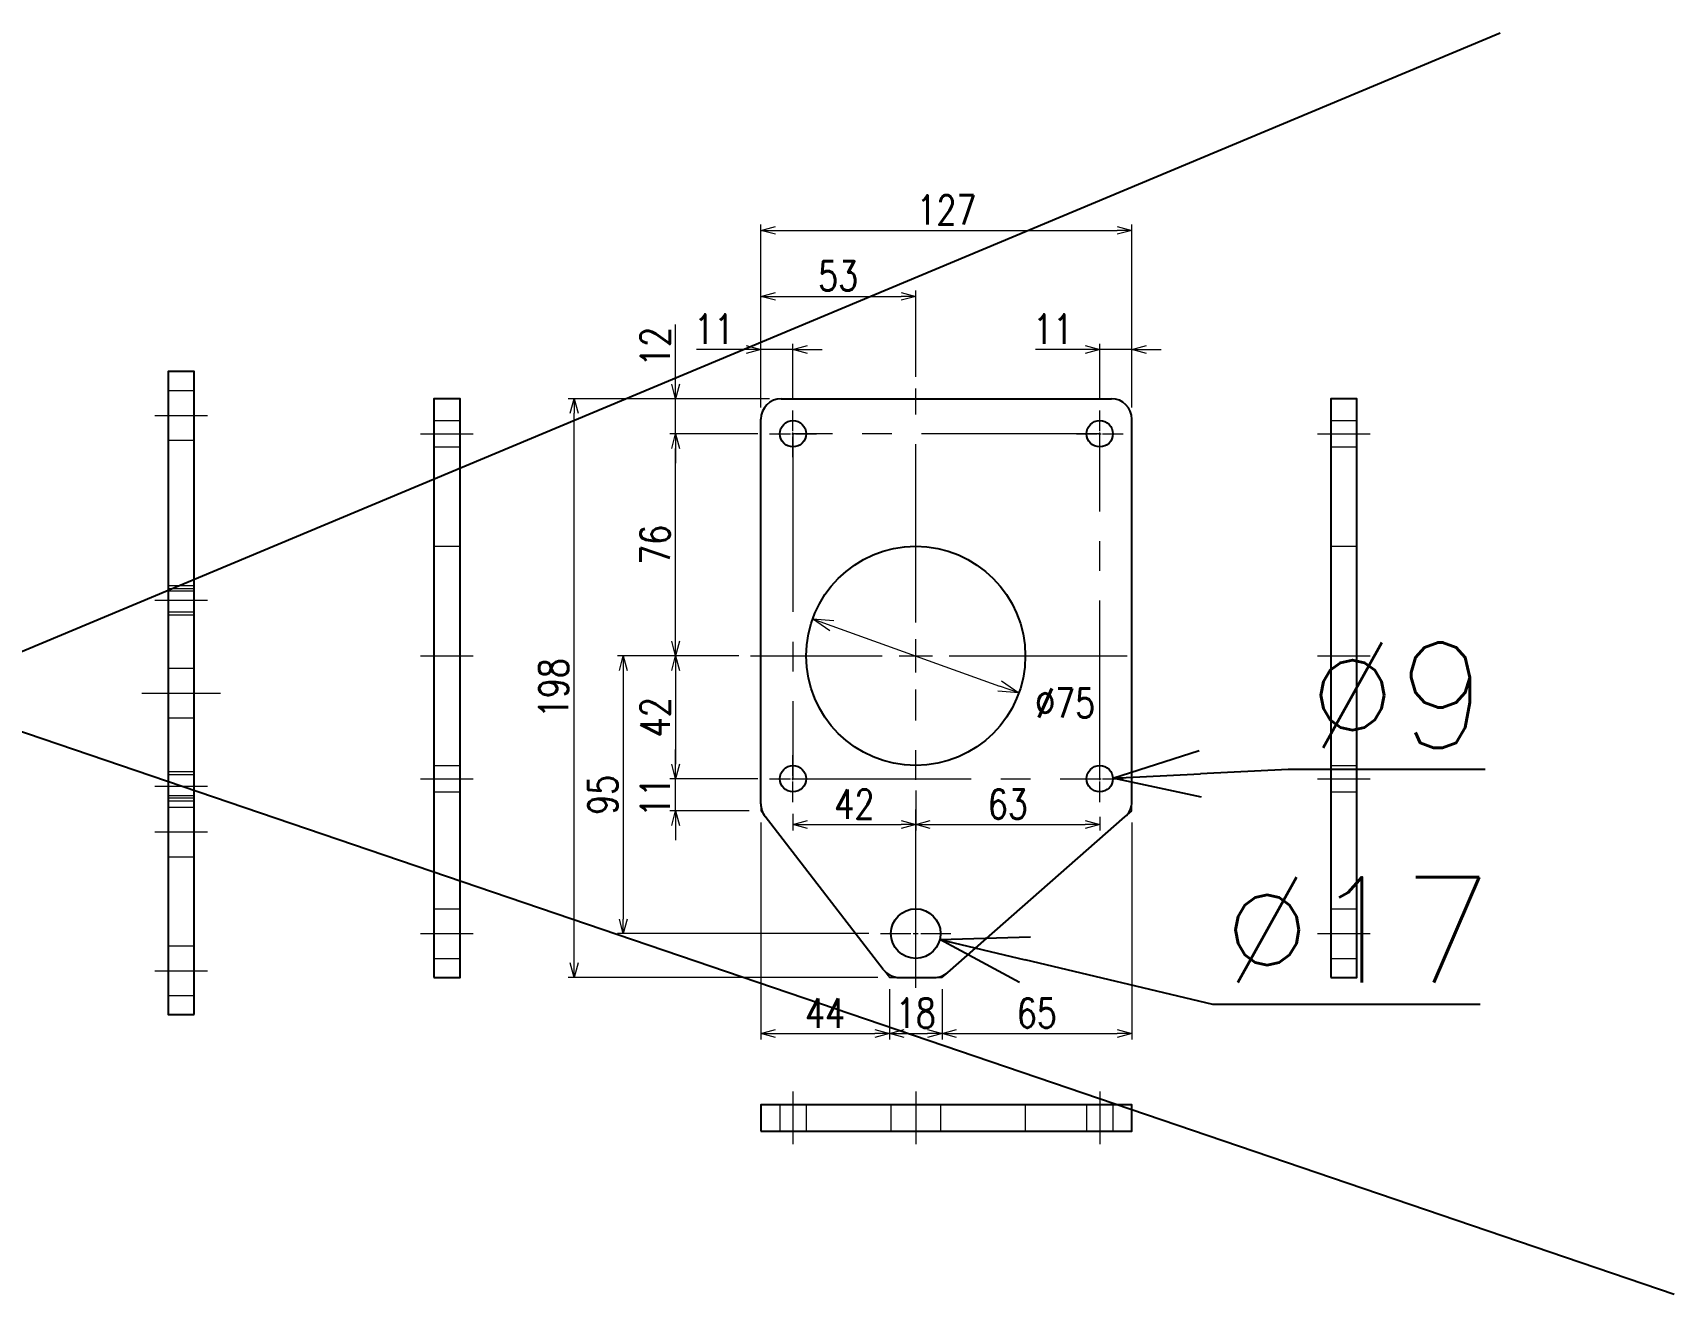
# Model space of a CAD drawing. Header units: millimetres. Extents: x 0 to 49006, y -7876 to 6995.
# Drawn here: x 15123 to 15685, y 5647 to 6078 of the extents above; entities that cross this region are included whole.
import ezdxf

# ---------------------------------------------------------------- set-up
doc = ezdxf.new("R2010")
doc.units = ezdxf.units.MM
doc.header["$LTSCALE"] = 3.2
doc.header["$PDMODE"] = 99
doc.header["$PDSIZE"] = 1
doc.linetypes.add('CENTER2', pattern=[28.575, 19.05, -3.175, 3.175, -3.175])
doc.linetypes.add('HIDDEN2', pattern=[4.7625, 3.175, -1.5875])
for name, color, linetype, lineweight in [('03_かくれ線', 6, 'HIDDEN2', 13), ('04_中心線', 1, 'CENTER2', 9), ('07_寸法線', 3, 'Continuous', 9)]:
    doc.layers.add(name, color=color, linetype=linetype, lineweight=lineweight)
doc.layers.add('10_補助線', color=8, linetype='Continuous', lineweight=13, plot=False)
doc.styles.add('KSS_TXT', font='txt.shx', dxfattribs={"bigfont": 'extfont2.shx'})
doc.styles.add('寸法用', font='simplex.shx', dxfattribs={"width": 0.8, "bigfont": '@extfont2.shx'})
doc.dimstyles.new('KSS_DIM$3', dxfattribs={"dimscale": 12, "dimtxt": 3, "dimasz": 2.5, "dimexe": 1.25, "dimexo": 0.625, "dimtad": 1, "dimtih": 1, "dimtoh": 1, "dimdsep": 46, "dimtxsty": 'KSS_TXT', "dimblk": 'OPEN30', "dimcen": 0, "dimazin": 2, "dimtfac": 0.75, "dimtofl": 0, "dimtmove": 0, "dimatfit": 3, "dimldrblk": 'OPEN30', "dimfxl": 1.25, "dimtolj": 1, "dimarcsym": 0})
doc.dimstyles.new('機械製図用', dxfattribs={"dimtxt": 3.5, "dimasz": 3.5, "dimexe": 2, "dimexo": 0, "dimgap": 1.2, "dimtad": 1, "dimdsep": 46, "dimtxsty": '寸法用', "dimblk": 'OPEN30', "dimcen": 0, "dimclrd": 256, "dimclre": 256, "dimclrt": 7, "dimazin": 2, "dimtm": 1e-09, "dimtfac": 0.75, "dimtmove": 0, "dimatfit": 3, "dimldrblk": 'OPEN30', "dimfxl": 1, "dimlwd": -1, "dimlwe": -1, "dimarcsym": 0})
doc.dimstyles.new('機械製図用$3', dxfattribs={"dimtxt": 3.5, "dimasz": 3.5, "dimexe": 2, "dimexo": 0, "dimgap": 1.2, "dimtad": 1, "dimtih": 1, "dimtoh": 1, "dimdsep": 46, "dimtxsty": '寸法用', "dimblk": 'OPEN30', "dimcen": 0, "dimsd1": 1, "dimclrd": 256, "dimclre": 256, "dimclrt": 7, "dimazin": 2, "dimtm": 1e-09, "dimtfac": 0.75, "dimtofl": 0, "dimtmove": 0, "dimatfit": 3, "dimldrblk": 'OPEN30', "dimfxl": 1, "dimlwd": -1, "dimlwe": -1, "dimarcsym": 0})

# ---------------------------------------------------------------- blocks, each defined once
blk = doc.blocks.new('_Open30')
at = {"color": 0, "linetype": 'ByBlock', "lineweight": -2}
for p, q in [((-1, 0.268), (0, 0)), ((0, 0), (-1, -0.268)), ((0, 0), (-1, 0))]:
    blk.add_line(p, q, dxfattribs=at)
blk = doc.blocks.new('*D1707')
at = {"layer": '07_寸法線', "transparency": 16777216}
for p, q in [((15424.99, 5819.14), (15424.99, 5805.45)), ((15382.99, 5811.14), (15382.99, 5805.45)), ((15387.99, 5807.45), (15419.99, 5807.45))]:
    blk.add_line(p, q, dxfattribs=at)
at = {"layer": 'Defpoints', "color": 0, "transparency": 16777216}
for p in [(15424.99, 5823.14), (15382.99, 5815.14), (15424.99, 5807.45)]:
    blk.add_point(p, dxfattribs=at)
at = {"layer": '07_寸法線', "transparency": 16777216, "xscale": 5, "yscale": 5, "zscale": 5, "rotation": 180}
blk.add_blockref('_Open30', (15382.99, 5807.45), dxfattribs=at)
at = {"layer": '07_寸法線', "transparency": 16777216, "xscale": 5, "yscale": 5, "zscale": 5}
blk.add_blockref('_Open30', (15424.99, 5807.45), dxfattribs=at)
at = {"layer": '07_寸法線', "color": 7, "transparency": 16777216, "insert": (15403.99, 5814.45), "char_height": 10, "attachment_point": 5, "style": '寸法用'}
blk.add_mtext('42', dxfattribs=at)
blk = doc.blocks.new('*D1708')
at = {"layer": '07_寸法線', "transparency": 16777216}
for p, q in [((15424.99, 5819.14), (15424.99, 5805.45)), ((15487.99, 5810.06), (15487.99, 5805.45)), ((15429.99, 5807.45), (15482.99, 5807.45))]:
    blk.add_line(p, q, dxfattribs=at)
at = {"layer": 'Defpoints', "color": 0, "transparency": 16777216}
for p in [(15424.99, 5823.14), (15487.99, 5814.06), (15487.99, 5807.45)]:
    blk.add_point(p, dxfattribs=at)
at = {"layer": '07_寸法線', "transparency": 16777216, "xscale": 5, "yscale": 5, "zscale": 5, "rotation": 180}
blk.add_blockref('_Open30', (15424.99, 5807.45), dxfattribs=at)
at = {"layer": '07_寸法線', "transparency": 16777216, "xscale": 5, "yscale": 5, "zscale": 5}
blk.add_blockref('_Open30', (15487.99, 5807.45), dxfattribs=at)
at = {"layer": '07_寸法線', "color": 7, "transparency": 16777216, "insert": (15456.49, 5814.45), "char_height": 10, "attachment_point": 5, "style": '寸法用'}
blk.add_mtext('63', dxfattribs=at)
blk = doc.blocks.new('*D1709')
at = {"layer": '07_寸法線', "transparency": 16777216}
for p, q in [((15364.49, 5865.14), (15340.81, 5865.14)), ((15342.81, 5860.14), (15342.81, 5828.14)), ((15370.99, 5823.14), (15340.81, 5823.14))]:
    blk.add_line(p, q, dxfattribs=at)
at = {"layer": 'Defpoints', "color": 0, "transparency": 16777216}
for p in [(15368.49, 5865.14), (15342.81, 5823.14), (15374.99, 5823.14)]:
    blk.add_point(p, dxfattribs=at)
at = {"layer": '07_寸法線', "transparency": 16777216, "xscale": 5, "yscale": 5, "zscale": 5}
for p, rotation in [((15342.81, 5865.14), 90), ((15342.81, 5823.14), 270)]:
    blk.add_blockref('_Open30', p, dxfattribs=dict(at, rotation=rotation))
at = {"layer": '07_寸法線', "color": 7, "transparency": 16777216, "insert": (15335.81, 5844.14), "char_height": 10, "attachment_point": 5, "rotation": 90, "style": '寸法用'}
blk.add_mtext('42', dxfattribs=at)
blk = doc.blocks.new('*D1710')
at = {"layer": '07_寸法線', "transparency": 16777216}
for p, q in [((15370.99, 5941.14), (15340.81, 5941.14)), ((15342.81, 5870.14), (15342.81, 5936.14)), ((15364.49, 5865.14), (15340.81, 5865.14))]:
    blk.add_line(p, q, dxfattribs=at)
at = {"layer": 'Defpoints', "color": 0, "transparency": 16777216}
for p in [(15342.81, 5941.14), (15374.99, 5941.14), (15368.49, 5865.14)]:
    blk.add_point(p, dxfattribs=at)
at = {"layer": '07_寸法線', "transparency": 16777216, "xscale": 5, "yscale": 5, "zscale": 5}
for p, rotation in [((15342.81, 5941.14), 90), ((15342.81, 5865.14), 270)]:
    blk.add_blockref('_Open30', p, dxfattribs=dict(at, rotation=rotation))
at = {"layer": '07_寸法線', "color": 7, "transparency": 16777216, "insert": (15335.81, 5903.14), "char_height": 10, "attachment_point": 5, "rotation": 90, "style": '寸法用'}
blk.add_mtext('76', dxfattribs=at)
blk = doc.blocks.new('*D1711')
at = {"layer": '07_寸法線', "transparency": 16777216}
for p, q in [((15342.81, 5828.14), (15342.81, 5833.14)), ((15370.99, 5823.14), (15340.81, 5823.14)), ((15342.81, 5812.14), (15342.81, 5823.14)), ((15367.99, 5812.14), (15340.81, 5812.14)), ((15342.81, 5807.14), (15342.81, 5802.14))]:
    blk.add_line(p, q, dxfattribs=at)
at = {"layer": 'Defpoints', "color": 0, "transparency": 16777216}
for p in [(15342.81, 5823.14), (15374.99, 5823.14), (15371.99, 5812.14)]:
    blk.add_point(p, dxfattribs=at)
at = {"layer": '07_寸法線', "transparency": 16777216, "xscale": 5, "yscale": 5, "zscale": 5}
for p, rotation in [((15342.81, 5823.14), 270), ((15342.81, 5812.14), 90)]:
    blk.add_blockref('_Open30', p, dxfattribs=dict(at, rotation=rotation))
at = {"layer": '07_寸法線', "color": 7, "transparency": 16777216, "insert": (15335.81, 5816.85), "char_height": 10, "attachment_point": 5, "rotation": 90, "style": '寸法用'}
blk.add_mtext('11', dxfattribs=at)
blk = doc.blocks.new('*D1712')
at = {"layer": '07_寸法線', "transparency": 16777216}
blk.add_line((15396.28, 5875.44), (15453.69, 5854.84), dxfattribs=at)
at = {"layer": 'Defpoints', "color": 0, "transparency": 16777216}
for p in [(15389.69, 5877.81), (15460.28, 5852.47)]:
    blk.add_point(p, dxfattribs=at)
at = {"layer": '07_寸法線', "transparency": 16777216, "xscale": 7, "yscale": 7, "zscale": 7}
for p, rotation in [((15389.69, 5877.81), 160.2592432163867), ((15460.28, 5852.47), 340.2592432163867)]:
    blk.add_blockref('_Open30', p, dxfattribs=dict(at, rotation=rotation))
at = {"layer": '07_寸法線', "color": 7, "transparency": 16777216, "insert": (15476.18, 5849.03), "char_height": 10, "attachment_point": 5, "style": '寸法用'}
blk.add_mtext('∅75', dxfattribs=at)
blk = doc.blocks.new('*U1907')
at = {"layer": '04_中心線', "color": 0, "linetype": 'CENTER2', "transparency": 16777216}
for p, q in [((0, 11.43), (0, 91.5)), ((-56.5, 0), (-11.43, 0)), ((11.43, 0), (77.5, 0)), ((0, -113.5), (0, -11.43))]:
    blk.add_line(p, q, dxfattribs=at)
at = {"layer": '04_中心線', "color": 0, "linetype": 'Continuous', "transparency": 16777216}
for p, q in [((0, -5.71), (0, 5.71)), ((-5.71, 0), (5.71, 0))]:
    blk.add_line(p, q, dxfattribs=at)
blk = doc.blocks.new('*U1908')
at = {"layer": '04_中心線', "color": 0, "linetype": 'CENTER2', "transparency": 16777216}
for p, q in [((0, 0.9), (0, 8)), ((-8, 0), (-0.9, 0)), ((0.9, 0), (8, 0)), ((0, -8), (0, -0.9))]:
    blk.add_line(p, q, dxfattribs=at)
at = {"layer": '04_中心線', "color": 0, "linetype": 'Continuous', "transparency": 16777216}
for p, q in [((-0.45, 0), (0.45, 0)), ((0, -0.45), (0, 0.45))]:
    blk.add_line(p, q, dxfattribs=at)
blk = doc.blocks.new('*U1909')
at = {"layer": '04_中心線', "color": 0, "linetype": 'CENTER2', "transparency": 16777216}
for p, q in [((0, 0.9), (0, 8)), ((-8, 0), (-0.9, 0)), ((0.9, 0), (8, 0)), ((0, -8), (0, -0.9))]:
    blk.add_line(p, q, dxfattribs=at)
at = {"layer": '04_中心線', "color": 0, "linetype": 'Continuous', "transparency": 16777216}
for p, q in [((-0.45, 0), (0.45, 0)), ((0, -0.45), (0, 0.45))]:
    blk.add_line(p, q, dxfattribs=at)
blk = doc.blocks.new('*U1910')
at = {"layer": '04_中心線', "color": 0, "linetype": 'CENTER2', "transparency": 16777216}
for p, q in [((0, 0.9), (0, 8)), ((-8, 0), (-0.9, 0)), ((0.9, 0), (8, 0)), ((0, -8), (0, -0.9))]:
    blk.add_line(p, q, dxfattribs=at)
at = {"layer": '04_中心線', "color": 0, "linetype": 'Continuous', "transparency": 16777216}
for p, q in [((-0.45, 0), (0.45, 0)), ((0, -0.45), (0, 0.45))]:
    blk.add_line(p, q, dxfattribs=at)
blk = doc.blocks.new('*U1911')
at = {"layer": '04_中心線', "color": 0, "linetype": 'CENTER2', "transparency": 16777216}
for p, q in [((0, 0.9), (0, 8)), ((-8, 0), (-0.9, 0)), ((0.9, 0), (8, 0)), ((0, -8), (0, -0.9))]:
    blk.add_line(p, q, dxfattribs=at)
at = {"layer": '04_中心線', "color": 0, "linetype": 'Continuous', "transparency": 16777216}
for p, q in [((-0.45, 0), (0.45, 0)), ((0, -0.45), (0, 0.45))]:
    blk.add_line(p, q, dxfattribs=at)
blk = doc.blocks.new('*U1912')
at = {"layer": '04_中心線', "color": 0, "linetype": 'CENTER2', "transparency": 16777216}
for p, q in [((0, 1.7), (0, 12)), ((-12, 0), (-1.7, 0)), ((1.7, 0), (12, 0)), ((0, -12), (0, -1.7))]:
    blk.add_line(p, q, dxfattribs=at)
at = {"layer": '04_中心線', "color": 0, "linetype": 'Continuous', "transparency": 16777216}
for p, q in [((-0.85, 0), (0.85, 0)), ((0, -0.85), (0, 0.85))]:
    blk.add_line(p, q, dxfattribs=at)
blk = doc.blocks.new('*D1913')
at = {"layer": '07_寸法線', "transparency": 16777216}
for p, q in [((15342.83, 5958.14), (15342.83, 5978.57)), ((15374.99, 5953.14), (15340.83, 5953.14)), ((15342.83, 5941.14), (15342.83, 5953.14)), ((15370.99, 5941.14), (15340.83, 5941.14)), ((15342.83, 5936.14), (15342.83, 5931.14))]:
    blk.add_line(p, q, dxfattribs=at)
at = {"layer": 'Defpoints', "color": 0, "transparency": 16777216}
for p in [(15342.83, 5953.14), (15378.99, 5953.14), (15374.99, 5941.14)]:
    blk.add_point(p, dxfattribs=at)
at = {"layer": '07_寸法線', "transparency": 16777216, "xscale": 5, "yscale": 5, "zscale": 5}
for p, rotation in [((15342.83, 5953.14), 270), ((15342.83, 5941.14), 90)]:
    blk.add_blockref('_Open30', p, dxfattribs=dict(at, rotation=rotation))
at = {"layer": '07_寸法線', "color": 7, "transparency": 16777216, "insert": (15335.83, 5970.85), "char_height": 10, "attachment_point": 5, "rotation": 90, "style": '寸法用'}
blk.add_mtext('12', dxfattribs=at)
blk = doc.blocks.new('*D1914')
at = {"layer": '07_寸法線', "transparency": 16777216}
for p, q in [((15371.99, 5808.14), (15371.99, 5733.96)), ((15415.99, 5751.14), (15415.99, 5733.96)), ((15376.99, 5735.96), (15410.99, 5735.96))]:
    blk.add_line(p, q, dxfattribs=at)
at = {"layer": 'Defpoints', "color": 0, "transparency": 16777216}
for p in [(15371.99, 5812.14), (15415.99, 5755.14), (15415.99, 5735.96)]:
    blk.add_point(p, dxfattribs=at)
at = {"layer": '07_寸法線', "transparency": 16777216, "xscale": 5, "yscale": 5, "zscale": 5, "rotation": 180}
blk.add_blockref('_Open30', (15371.99, 5735.96), dxfattribs=at)
at = {"layer": '07_寸法線', "transparency": 16777216, "xscale": 5, "yscale": 5, "zscale": 5}
blk.add_blockref('_Open30', (15415.99, 5735.96), dxfattribs=at)
at = {"layer": '07_寸法線', "color": 7, "transparency": 16777216, "insert": (15393.99, 5742.96), "char_height": 10, "attachment_point": 5, "style": '寸法用'}
blk.add_mtext('44', dxfattribs=at)
blk = doc.blocks.new('*D1915')
at = {"layer": '07_寸法線', "transparency": 16777216}
for p, q in [((15415.99, 5751.14), (15415.99, 5733.96)), ((15433.99, 5751.14), (15433.99, 5733.96)), ((15420.99, 5735.96), (15428.99, 5735.96))]:
    blk.add_line(p, q, dxfattribs=at)
at = {"layer": 'Defpoints', "color": 0, "transparency": 16777216}
for p in [(15415.99, 5755.14), (15433.99, 5755.14), (15433.99, 5735.96)]:
    blk.add_point(p, dxfattribs=at)
at = {"layer": '07_寸法線', "transparency": 16777216, "xscale": 5, "yscale": 5, "zscale": 5, "rotation": 180}
blk.add_blockref('_Open30', (15415.99, 5735.96), dxfattribs=at)
at = {"layer": '07_寸法線', "transparency": 16777216, "xscale": 5, "yscale": 5, "zscale": 5}
blk.add_blockref('_Open30', (15433.99, 5735.96), dxfattribs=at)
at = {"layer": '07_寸法線', "color": 7, "transparency": 16777216, "insert": (15424.99, 5742.96), "char_height": 10, "attachment_point": 5, "style": '寸法用'}
blk.add_mtext('18', dxfattribs=at)
blk = doc.blocks.new('*D1916')
at = {"layer": '07_寸法線', "transparency": 16777216}
for p, q in [((15498.99, 5808.14), (15498.99, 5733.96)), ((15433.99, 5751.14), (15433.99, 5733.96)), ((15438.99, 5735.96), (15493.99, 5735.96))]:
    blk.add_line(p, q, dxfattribs=at)
at = {"layer": 'Defpoints', "color": 0, "transparency": 16777216}
for p in [(15498.99, 5812.14), (15433.99, 5755.14), (15498.99, 5735.96)]:
    blk.add_point(p, dxfattribs=at)
at = {"layer": '07_寸法線', "transparency": 16777216, "xscale": 5, "yscale": 5, "zscale": 5, "rotation": 180}
blk.add_blockref('_Open30', (15433.99, 5735.96), dxfattribs=at)
at = {"layer": '07_寸法線', "transparency": 16777216, "xscale": 5, "yscale": 5, "zscale": 5}
blk.add_blockref('_Open30', (15498.99, 5735.96), dxfattribs=at)
at = {"layer": '07_寸法線', "color": 7, "transparency": 16777216, "insert": (15466.49, 5742.96), "char_height": 10, "attachment_point": 5, "style": '寸法用'}
blk.add_mtext('65', dxfattribs=at)
blk = doc.blocks.new('*D1917')
at = {"layer": '07_寸法線', "transparency": 16777216}
for p, q in [((15371.99, 5950.14), (15371.99, 6012.71)), ((15498.99, 5950.14), (15498.99, 6012.71)), ((15376.99, 6010.71), (15493.99, 6010.71))]:
    blk.add_line(p, q, dxfattribs=at)
at = {"layer": 'Defpoints', "color": 0, "transparency": 16777216}
for p in [(15498.99, 6010.71), (15371.99, 5946.14), (15498.99, 5946.14)]:
    blk.add_point(p, dxfattribs=at)
at = {"layer": '07_寸法線', "transparency": 16777216, "xscale": 5, "yscale": 5, "zscale": 5, "rotation": 180}
blk.add_blockref('_Open30', (15371.99, 6010.71), dxfattribs=at)
at = {"layer": '07_寸法線', "transparency": 16777216, "xscale": 5, "yscale": 5, "zscale": 5}
blk.add_blockref('_Open30', (15498.99, 6010.71), dxfattribs=at)
at = {"layer": '07_寸法線', "color": 7, "transparency": 16777216, "insert": (15435.49, 6017.71), "char_height": 10, "attachment_point": 5, "style": '寸法用'}
blk.add_mtext('127', dxfattribs=at)
blk = doc.blocks.new('*D1918')
at = {"layer": '07_寸法線', "transparency": 16777216}
for p, q in [((15371.99, 5950.14), (15371.99, 5971.95)), ((15382.99, 5953.14), (15382.99, 5971.95)), ((15366.99, 5969.95), (15349.99, 5969.95)), ((15382.99, 5969.95), (15371.99, 5969.95)), ((15387.99, 5969.95), (15392.99, 5969.95))]:
    blk.add_line(p, q, dxfattribs=at)
at = {"layer": 'Defpoints', "color": 0, "transparency": 16777216}
for p in [(15371.99, 5969.95), (15382.99, 5949.14), (15371.99, 5946.14)]:
    blk.add_point(p, dxfattribs=at)
at = {"layer": '07_寸法線', "transparency": 16777216, "xscale": 5, "yscale": 5, "zscale": 5}
blk.add_blockref('_Open30', (15371.99, 5969.95), dxfattribs=at)
at = {"layer": '07_寸法線', "transparency": 16777216, "xscale": 5, "yscale": 5, "zscale": 5, "rotation": 180}
blk.add_blockref('_Open30', (15382.99, 5969.95), dxfattribs=at)
at = {"layer": '07_寸法線', "color": 7, "transparency": 16777216, "insert": (15355.99, 5976.95), "char_height": 10, "attachment_point": 5, "style": '寸法用'}
blk.add_mtext('11', dxfattribs=at)
blk = doc.blocks.new('*D1919')
at = {"layer": '07_寸法線', "transparency": 16777216}
for p, q in [((15371.99, 5950.14), (15371.99, 5990.15)), ((15424.99, 5960.64), (15424.99, 5990.15)), ((15376.99, 5988.15), (15419.99, 5988.15))]:
    blk.add_line(p, q, dxfattribs=at)
at = {"layer": 'Defpoints', "color": 0, "transparency": 16777216}
for p in [(15424.99, 5988.15), (15424.99, 5956.64), (15371.99, 5946.14)]:
    blk.add_point(p, dxfattribs=at)
at = {"layer": '07_寸法線', "transparency": 16777216, "xscale": 5, "yscale": 5, "zscale": 5, "rotation": 180}
blk.add_blockref('_Open30', (15371.99, 5988.15), dxfattribs=at)
at = {"layer": '07_寸法線', "transparency": 16777216, "xscale": 5, "yscale": 5, "zscale": 5}
blk.add_blockref('_Open30', (15424.99, 5988.15), dxfattribs=at)
at = {"layer": '07_寸法線', "color": 7, "transparency": 16777216, "insert": (15398.49, 5995.15), "char_height": 10, "attachment_point": 5, "style": '寸法用'}
blk.add_mtext('53', dxfattribs=at)
blk = doc.blocks.new('*D1920')
at = {"layer": '07_寸法線', "transparency": 16777216}
for p, q in [((15487.99, 5953.14), (15487.99, 5971.95)), ((15498.99, 5950.14), (15498.99, 5971.95)), ((15482.99, 5969.95), (15465.99, 5969.95)), ((15498.99, 5969.95), (15487.99, 5969.95)), ((15503.99, 5969.95), (15508.99, 5969.95))]:
    blk.add_line(p, q, dxfattribs=at)
at = {"layer": 'Defpoints', "color": 0, "transparency": 16777216}
for p in [(15487.99, 5969.95), (15487.99, 5949.14), (15498.99, 5946.14)]:
    blk.add_point(p, dxfattribs=at)
at = {"layer": '07_寸法線', "transparency": 16777216, "xscale": 5, "yscale": 5, "zscale": 5}
blk.add_blockref('_Open30', (15487.99, 5969.95), dxfattribs=at)
at = {"layer": '07_寸法線', "transparency": 16777216, "xscale": 5, "yscale": 5, "zscale": 5, "rotation": 180}
blk.add_blockref('_Open30', (15498.99, 5969.95), dxfattribs=at)
at = {"layer": '07_寸法線', "color": 7, "transparency": 16777216, "insert": (15471.99, 5976.95), "char_height": 10, "attachment_point": 5, "style": '寸法用'}
blk.add_mtext('11', dxfattribs=at)
blk = doc.blocks.new('*D1921')
at = {"layer": '07_寸法線', "transparency": 16777216}
for p, q in [((15374.99, 5953.14), (15306.09, 5953.14)), ((15308.09, 5760.14), (15308.09, 5948.14)), ((15411.99, 5755.14), (15306.09, 5755.14))]:
    blk.add_line(p, q, dxfattribs=at)
at = {"layer": 'Defpoints', "color": 0, "transparency": 16777216}
for p in [(15308.09, 5953.14), (15378.99, 5953.14), (15415.99, 5755.14)]:
    blk.add_point(p, dxfattribs=at)
at = {"layer": '07_寸法線', "transparency": 16777216, "xscale": 5, "yscale": 5, "zscale": 5}
for p, rotation in [((15308.09, 5953.14), 90), ((15308.09, 5755.14), 270)]:
    blk.add_blockref('_Open30', p, dxfattribs=dict(at, rotation=rotation))
at = {"layer": '07_寸法線', "color": 7, "transparency": 16777216, "insert": (15301.09, 5854.14), "char_height": 10, "attachment_point": 5, "rotation": 90, "style": '寸法用'}
blk.add_mtext('198', dxfattribs=at)
blk = doc.blocks.new('*D1922')
at = {"layer": '07_寸法線', "transparency": 16777216}
for p, q in [((15364.49, 5865.14), (15322.92, 5865.14)), ((15324.92, 5860.14), (15324.92, 5775.14)), ((15408.99, 5770.14), (15322.92, 5770.14))]:
    blk.add_line(p, q, dxfattribs=at)
at = {"layer": 'Defpoints', "color": 0, "transparency": 16777216}
for p in [(15368.49, 5865.14), (15324.92, 5770.14), (15412.99, 5770.14)]:
    blk.add_point(p, dxfattribs=at)
at = {"layer": '07_寸法線', "transparency": 16777216, "xscale": 5, "yscale": 5, "zscale": 5}
for p, rotation in [((15324.92, 5865.14), 90), ((15324.92, 5770.14), 270)]:
    blk.add_blockref('_Open30', p, dxfattribs=dict(at, rotation=rotation))
at = {"layer": '07_寸法線', "color": 7, "transparency": 16777216, "insert": (15317.92, 5817.64), "char_height": 10, "attachment_point": 5, "rotation": 90, "style": '寸法用'}
blk.add_mtext('95', dxfattribs=at)
blk = doc.blocks.new('*D1923')
at = {"color": 0, "lineweight": -2, "transparency": 16777216}
for p, q in [((15526.64, 5745.91), (15462.44, 5761.21)), ((15618.14, 5745.91), (15526.64, 5745.91))]:
    blk.add_line(p, q, dxfattribs=at)
at = {"layer": 'Defpoints', "color": 0, "transparency": 16777216}
for p in [(15416.72, 5772.11), (15433.25, 5768.17)]:
    blk.add_point(p, dxfattribs=at)
at = {"color": 0, "lineweight": -2, "transparency": 16777216, "xscale": 30, "yscale": 30, "zscale": 30, "rotation": 166.5931644970437}
blk.add_blockref('_Open30', (15433.25, 5768.17), dxfattribs=at)
at = {"color": 0, "transparency": 16777216, "insert": (15576.14, 5771.41), "char_height": 36, "attachment_point": 5, "style": 'KSS_TXT'}
blk.add_mtext('\\A1;%%C17', dxfattribs=at)
blk = doc.blocks.new('*D1924')
at = {"color": 0, "lineweight": -2, "transparency": 16777216}
for p, q in [((15552.41, 5826.25), (15522.45, 5824.8)), ((15619.91, 5826.25), (15552.41, 5826.25))]:
    blk.add_line(p, q, dxfattribs=at)
at = {"layer": 'Defpoints', "color": 0, "transparency": 16777216}
for p in [(15483.49, 5822.92), (15492.48, 5823.36)]:
    blk.add_point(p, dxfattribs=at)
at = {"color": 0, "lineweight": -2, "transparency": 16777216, "xscale": 30, "yscale": 30, "zscale": 30, "rotation": 182.7608210051067}
blk.add_blockref('_Open30', (15492.48, 5823.36), dxfattribs=at)
at = {"color": 0, "transparency": 16777216, "insert": (15589.91, 5851.75), "char_height": 36, "attachment_point": 5, "style": 'KSS_TXT'}
blk.add_mtext('\\A1;%%C9', dxfattribs=at)

msp = doc.modelspace()

# ---------------------------------------------------------------- linework, layer by layer
for p, q in [((14611.657, 5654.422), (15625.062, 6078.297)), ((14521.495, 6042.504), (15684.574, 5646.809)), ((15378.987, 5953.139), (15491.987, 5953.139)), ((15371.987, 5814.527), (15371.987, 5946.139)), ((15498.987, 5815.311), (15498.987, 5946.139)), ((15413.885, 5757.862), (15373.446, 5810.249)), ((15435.967, 5756.876), (15496.602, 5810.048)), ((15419.426, 5755.139), (15431.352, 5755.139))]:
    msp.add_line(p, q)
for points in [[(15178.098, 5742.433), (15178.098, 5962.433), (15169.098, 5962.433), (15169.098, 5742.433)], [(15260.038, 5755.139), (15269.038, 5755.139), (15269.038, 5953.139), (15260.038, 5953.139)], [(15567.017, 5755.139), (15576.017, 5755.139), (15576.017, 5953.139), (15567.017, 5953.139)], [(15371.987, 5702.6), (15498.987, 5702.6), (15498.987, 5711.6), (15371.987, 5711.6)]]:
    msp.add_lwpolyline(points, close=True)
for centre, radius in [((15382.987, 5941.139), 4.5), ((15487.987, 5941.139), 4.5), ((15424.987, 5865.139), 37.5), ((15382.987, 5823.139), 4.5), ((15487.987, 5823.139), 4.5), ((15424.987, 5770.139), 8.5)]:
    msp.add_circle(centre, radius)
for centre, start, end in [((15378.987, 5946.139), 90, 180), ((15491.987, 5946.139), 0, 90), ((15378.987, 5814.527), 180, 217.66562), ((15491.987, 5815.311), 311.24827, 0), ((15419.426, 5762.139), 217.66562, 270), ((15431.352, 5762.139), 270, 311.24827)]:
    msp.add_arc(centre, 7, start, end)
at = {"layer": '03_かくれ線'}
for p, q in [((15169.098, 5955.933), (15178.098, 5955.933)), ((15260.038, 5945.639), (15269.038, 5945.639)), ((15567.017, 5945.639), (15576.017, 5945.639)), ((15169.098, 5938.933), (15178.098, 5938.933)), ((15260.038, 5936.639), (15269.038, 5936.639)), ((15567.017, 5936.639), (15576.017, 5936.639)), ((15260.038, 5902.639), (15269.038, 5902.639)), ((15567.017, 5902.639), (15576.017, 5902.639)), ((15169.098, 5889.253), (15178.098, 5889.253)), ((15169.098, 5888.253), (15178.098, 5888.253)), ((15169.098, 5887.433), (15178.098, 5887.433)), ((15169.098, 5880.253), (15178.098, 5880.253)), ((15169.098, 5879.253), (15178.098, 5879.253)), ((15169.098, 5860.933), (15178.098, 5860.933)), ((15169.098, 5843.933), (15178.098, 5843.933)), ((15169.098, 5825.613), (15178.098, 5825.613)), ((15260.038, 5827.639), (15269.038, 5827.639)), ((15567.017, 5827.639), (15576.017, 5827.639)), ((15169.098, 5824.613), (15178.098, 5824.613)), ((15169.098, 5817.433), (15178.098, 5817.433)), ((15169.098, 5816.613), (15178.098, 5816.613)), ((15169.098, 5815.613), (15178.098, 5815.613)), ((15260.038, 5818.639), (15269.038, 5818.639)), ((15567.017, 5818.639), (15576.017, 5818.639)), ((15169.098, 5813.433), (15178.098, 5813.433)), ((15169.098, 5796.433), (15178.098, 5796.433)), ((15260.038, 5778.639), (15269.038, 5778.639)), ((15567.017, 5778.639), (15576.017, 5778.639)), ((15169.098, 5765.933), (15178.098, 5765.933)), ((15260.038, 5761.639), (15269.038, 5761.639)), ((15567.017, 5761.639), (15576.017, 5761.639)), ((15169.098, 5748.933), (15178.098, 5748.933)), ((15378.487, 5711.6), (15378.487, 5702.6)), ((15387.487, 5711.6), (15387.487, 5702.6)), ((15416.487, 5711.6), (15416.487, 5702.6)), ((15433.487, 5711.6), (15433.487, 5702.6)), ((15462.487, 5711.6), (15462.487, 5702.6)), ((15483.487, 5711.6), (15483.487, 5702.6)), ((15492.487, 5711.6), (15492.487, 5702.6))]:
    msp.add_line(p, q, dxfattribs=at)
at = {"layer": '04_中心線'}
for p, q in [((15164.598, 5947.433), (15182.598, 5947.433)), ((15255.538, 5941.139), (15273.538, 5941.139)), ((15562.517, 5941.139), (15580.517, 5941.139)), ((15164.598, 5884.253), (15182.598, 5884.253)), ((15255.538, 5865.139), (15273.538, 5865.139)), ((15562.517, 5865.139), (15580.517, 5865.139)), ((15160.098, 5852.433), (15187.098, 5852.433)), ((15164.598, 5852.433), (15182.598, 5852.433)), ((15164.598, 5820.613), (15182.598, 5820.613)), ((15255.538, 5823.139), (15273.538, 5823.139)), ((15562.517, 5823.139), (15580.517, 5823.139)), ((15164.598, 5804.933), (15182.598, 5804.933)), ((15255.538, 5770.139), (15273.538, 5770.139)), ((15562.517, 5770.139), (15580.517, 5770.139)), ((15164.598, 5757.433), (15182.598, 5757.433)), ((15382.987, 5716.1), (15382.987, 5698.1)), ((15424.987, 5716.1), (15424.987, 5698.1)), ((15487.987, 5716.1), (15487.987, 5698.1))]:
    msp.add_line(p, q, dxfattribs=at)
msp.add_lwpolyline([(15382.987, 5823.139), (15487.987, 5823.139), (15487.987, 5941.139), (15382.987, 5941.139)], close=True, dxfattribs=at)
at = {"layer": '10_補助線'}
for points in [[(15371.987, 5814.527), (15371.987, 5812.139), (15373.446, 5810.249)], [(15496.602, 5810.048), (15498.987, 5812.139), (15498.987, 5815.311)], [(15413.885, 5757.862), (15415.987, 5755.139), (15419.426, 5755.139)], [(15431.352, 5755.139), (15433.987, 5755.139), (15435.967, 5756.876)]]:
    msp.add_lwpolyline(points, dxfattribs=at)

# ---------------------------------------------------------------- block references
at = {"layer": '04_中心線', "linetype": 'CENTER2'}
for name, p in [('*U1907', (15424.987, 5865.139)), ('*U1908', (15382.987, 5941.139)), ('*U1909', (15487.987, 5941.139)), ('*U1910', (15382.987, 5823.139)), ('*U1911', (15487.987, 5823.139)), ('*U1912', (15424.987, 5770.139))]:
    msp.add_blockref(name, p, dxfattribs=at)

# ---------------------------------------------------------------- dimensions: what is measured, and where the dimension line sits
for p1, p2, picture, middle in [((15483.492, 5822.923), (15492.481, 5823.356), '*D1924', (15589.912, 5851.746)), ((15416.718, 5772.11), (15433.255, 5768.168), '*D1923', (15576.139, 5771.409))]:
    dim = msp.add_diameter_dim_2p(p1=p1, p2=p2, dimstyle='KSS_DIM$3', override={"dimpost": '%%C<>'})
    dim.commit()
    dim.dimension.update_dxf_attribs({"geometry": picture, "text_midpoint": middle})
at = {"layer": '07_寸法線'}
for base, p1, p2, angle, picture, middle in [((15498.987, 6010.71), (15371.987, 5946.139), (15498.987, 5946.139), 180, '*D1917', (15435.487, 6017.71)), ((15424.987, 5988.147), (15371.987, 5946.139), (15424.987, 5956.639), 180, '*D1919', (15398.487, 5995.147)), ((15371.987, 5969.945), (15382.987, 5949.139), (15371.987, 5946.139), 180, '*D1918', (15355.987, 5976.945)), ((15487.987, 5969.945), (15498.987, 5946.139), (15487.987, 5949.139), 180, '*D1920', (15471.987, 5976.945)), ((15342.831, 5953.139), (15374.987, 5941.139), (15378.987, 5953.139), 90, '*D1913', (15335.831, 5970.854)), ((15308.085, 5953.139), (15415.987, 5755.139), (15378.987, 5953.139), 90, '*D1921', (15301.085, 5854.139)), ((15342.813, 5941.139), (15368.487, 5865.139), (15374.987, 5941.139), 90, '*D1710', (15335.813, 5903.139)), ((15324.922, 5770.139), (15368.487, 5865.139), (15412.987, 5770.139), 90, '*D1922', (15317.922, 5817.639)), ((15342.813, 5823.139), (15368.487, 5865.139), (15374.987, 5823.139), 90, '*D1709', (15335.813, 5844.139)), ((15424.987, 5807.451), (15382.987, 5815.139), (15424.987, 5823.139), 180, '*D1707', (15403.987, 5814.451)), ((15487.987, 5807.451), (15424.987, 5823.139), (15487.987, 5814.06), 180, '*D1708', (15456.487, 5814.451)), ((15415.987, 5735.962), (15371.987, 5812.139), (15415.987, 5755.139), 180, '*D1914', (15393.987, 5742.962)), ((15498.987, 5735.962), (15433.987, 5755.139), (15498.987, 5812.139), 180, '*D1916', (15466.487, 5742.962)), ((15433.987, 5735.962), (15415.987, 5755.139), (15433.987, 5755.139), 180, '*D1915', (15424.987, 5742.962))]:
    dim = msp.add_linear_dim(base=base, p1=p1, p2=p2, angle=angle, dimstyle='機械製図用', override={"dimtxt": 10, "dimasz": 5, "dimexo": 4, "dimgap": 2}, dxfattribs=at)
    dim.commit()
    dim.dimension.update_dxf_attribs({"geometry": picture, "text_midpoint": middle})
dim = msp.add_diameter_dim_2p(p1=(15389.69, 5877.805), p2=(15460.283, 5852.473), dimstyle='機械製図用$3', override={"dimtxt": 10, "dimasz": 7, "dimgap": 2, "dimtmove": 2}, dxfattribs=at)
dim.commit()
dim.dimension.update_dxf_attribs({"geometry": '*D1712', "text_midpoint": (15476.184, 5849.031), "dimtype": 163})
dim = msp.add_linear_dim(base=(15342.813, 5823.139), p1=(15371.987, 5812.139), p2=(15374.987, 5823.139), angle=90, dimstyle='機械製図用', override={"dimtxt": 10, "dimasz": 5, "dimexo": 4, "dimgap": 2, "dimtmove": 2}, dxfattribs=at)
dim.commit()
dim.dimension.update_dxf_attribs({"geometry": '*D1711', "text_midpoint": (15335.813, 5816.854), "dimtype": 160})

doc.saveas('drawing.dxf')
